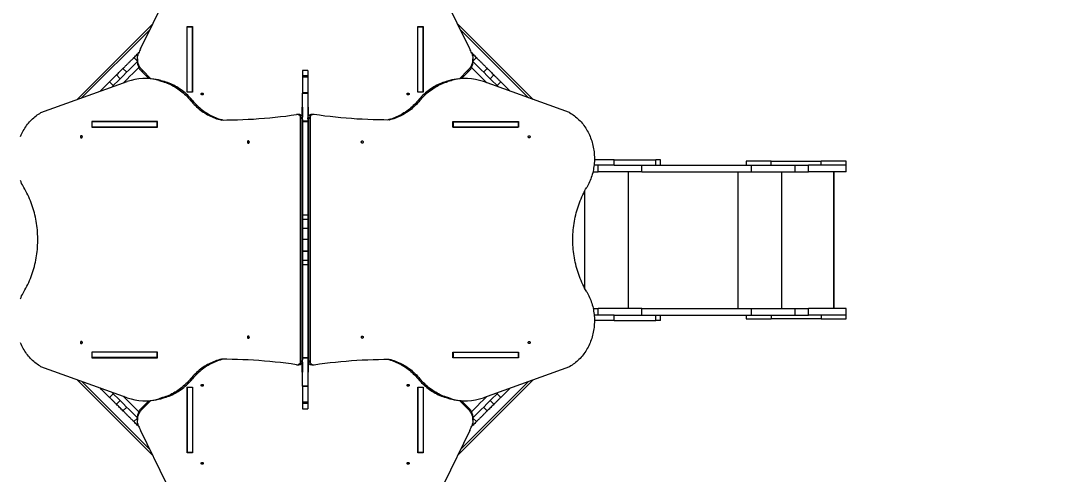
# Model space of a CAD drawing. Header units: millimetres. Extents: x -6901 to 7060, y -7557 to 6158.
# Drawn here: x 820 to 4927, y -1050 to 763 of the extents above; entities that cross this region are included whole.
import ezdxf

# ---------------------------------------------------------------- set-up
doc = ezdxf.new("R2010")
doc.units = ezdxf.units.MM
for name, color, linetype in [('DIKOM_ОБЪЕКТ', 7, 'Continuous'), ('DIKOM_РАЗМЕР_ЗОНА', 7, 'Continuous'), ('DIKOM_РАЗМЕР_ОБЪЕКТА', 7, 'Continuous')]:
    doc.layers.add(name, color=color, linetype=linetype)
doc.styles.add('style1', font='arial.ttf', dxfattribs={"width": 0.8})
doc.dimstyles.new('1-50', dxfattribs={"dimtxt": 300, "dimasz": 200, "dimexe": 100, "dimexo": 0, "dimgap": 100, "dimtad": 1, "dimtxsty": 'style1', "dimcen": 200, "dimclrd": 7, "dimclre": 7, "dimclrt": 7, "dimadec": 1, "dimazin": 2, "dimtfac": 1, "dimtmove": 0, "dimatfit": 2, "dimfxl": 0, "dimlwd": 25, "dimlwe": 18, "dimarcsym": 0})

# ---------------------------------------------------------------- blocks, each defined once
blk = doc.blocks.new('*D1')
at = {"layer": 'Defpoints', "color": 0, "transparency": 16777216}
for p in [(-4076.7, -462.3), (4983.5, -3127.6), (4983.5, -6854.1)]:
    blk.add_point(p, dxfattribs=at)
at = {"layer": 'DIKOM_РАЗМЕР_ОБЪЕКТА', "color": 7, "lineweight": 18, "transparency": 16777216}
for p, q in [((-4076.7, -462.3), (-4076.7, -6954.1)), ((4983.5, -3127.6), (4983.5, -6954.1))]:
    blk.add_line(p, q, dxfattribs=at)
at = {"layer": 'DIKOM_РАЗМЕР_ОБЪЕКТА', "color": 7, "lineweight": 25, "transparency": 16777216}
blk.add_line((-3876.7, -6854.1), (4783.5, -6854.1), dxfattribs=at)
at = {"layer": 'DIKOM_РАЗМЕР_ОБЪЕКТА', "color": 7, "transparency": 16777216}
for points in [[(-3876.7, -6820.7), (-3876.7, -6887.4), (-4076.7, -6854.1)], [(4783.5, -6820.7), (4783.5, -6887.4), (4983.5, -6854.1)]]:
    blk.add_solid(points, dxfattribs=at)
at = {"layer": 'DIKOM_РАЗМЕР_ОБЪЕКТА', "color": 7, "transparency": 16777216, "insert": (453.4, -6600.9), "char_height": 300, "attachment_point": 5, "style": 'style1'}
blk.add_mtext('9050', dxfattribs=at)
blk = doc.blocks.new('*D2')
at = {"layer": 'Defpoints', "color": 0, "transparency": 16777216}
for p in [(-1102.7, 4151.2), (-5819.2, -4492.4), (4721.2, -4492.4)]:
    blk.add_point(p, dxfattribs=at)
at = {"layer": 'DIKOM_РАЗМЕР_ОБЪЕКТА', "color": 7, "lineweight": 18, "transparency": 16777216}
for p, q in [((-1102.7, 4151.2), (-5919.2, 4151.2)), ((4721.2, -4492.4), (-5919.2, -4492.4))]:
    blk.add_line(p, q, dxfattribs=at)
at = {"layer": 'DIKOM_РАЗМЕР_ОБЪЕКТА', "color": 7, "lineweight": 25, "transparency": 16777216}
blk.add_line((-5819.2, 3951.2), (-5819.2, -4292.4), dxfattribs=at)
at = {"layer": 'DIKOM_РАЗМЕР_ОБЪЕКТА', "color": 7, "transparency": 16777216}
for points in [[(-5852.6, 3951.2), (-5785.9, 3951.2), (-5819.2, 4151.2)], [(-5852.6, -4292.4), (-5785.9, -4292.4), (-5819.2, -4492.4)]]:
    blk.add_solid(points, dxfattribs=at)
at = {"layer": 'DIKOM_РАЗМЕР_ОБЪЕКТА', "color": 7, "transparency": 16777216, "insert": (-6072.4, -170.6), "char_height": 300, "attachment_point": 5, "rotation": 90, "style": 'style1'}
blk.add_mtext('8650', dxfattribs=at)
blk = doc.blocks.new('*D3')
at = {"layer": 'Defpoints', "color": 0, "transparency": 16777216}
for p in [(-1553.3, 6158.3), (-6450.9, -6312.9), (5659.9, -6312.9)]:
    blk.add_point(p, dxfattribs=at)
at = {"layer": 'DIKOM_РАЗМЕР_ЗОНА', "color": 7, "lineweight": 18, "transparency": 16777216}
for p, q in [((-1553.3, 6158.3), (-6550.9, 6158.3)), ((5659.9, -6312.9), (-6550.9, -6312.9))]:
    blk.add_line(p, q, dxfattribs=at)
at = {"layer": 'DIKOM_РАЗМЕР_ЗОНА', "color": 7, "lineweight": 25, "transparency": 16777216}
blk.add_line((-6450.9, 5958.3), (-6450.9, -6112.9), dxfattribs=at)
at = {"layer": 'DIKOM_РАЗМЕР_ЗОНА', "color": 7, "transparency": 16777216}
for points in [[(-6484.2, 5958.3), (-6417.5, 5958.3), (-6450.9, 6158.3)], [(-6484.2, -6112.9), (-6417.5, -6112.9), (-6450.9, -6312.9)]]:
    blk.add_solid(points, dxfattribs=at)
at = {"layer": 'DIKOM_РАЗМЕР_ЗОНА', "color": 7, "transparency": 16777216, "insert": (-6704, -77.3), "char_height": 300, "attachment_point": 5, "rotation": 90, "style": 'style1'}
blk.add_mtext('12500', dxfattribs=at)

msp = doc.modelspace()

# ---------------------------------------------------------------- linework, layer by layer
at = {"layer": 'DIKOM_ОБЪЕКТ', "color": 7, "linetype": 'Continuous', "lineweight": 15}
for p, q in [((1298.584, 650.253), (1400.999, 860.549)), ((2612.78, 650.253), (2510.365, 860.549)), ((1346.477, 748.596), (1045.45, 447.569)), ((1483.982, 739.763), (1506.382, 739.763)), ((1483.982, 477.357), (1483.982, 739.763)), ((1506.382, 739.763), (1506.382, 477.357)), ((2404.982, 739.763), (2427.382, 739.763)), ((2404.982, 477.357), (2404.982, 739.763)), ((2427.382, 739.763), (2427.382, 477.357)), ((2865.352, 448.131), (2564.885, 748.598)), ((1335.737, 726.542), (1063.129, 453.934)), ((1484.682, 732.263), (1483.982, 732.263)), ((1484.682, 738.464), (1505.682, 738.464)), ((1484.682, 478.656), (1484.682, 738.464)), ((1505.682, 478.656), (1505.682, 738.464)), ((1506.382, 732.263), (1505.682, 732.263)), ((2405.682, 732.263), (2404.982, 732.263)), ((2405.682, 738.464), (2426.682, 738.464)), ((2405.682, 478.656), (2405.682, 738.464)), ((2426.682, 478.656), (2426.682, 738.464)), ((2427.382, 732.263), (2426.682, 732.263)), ((2847.673, 454.496), (2575.626, 726.544)), ((1271.631, 615.151), (1286.142, 600.64)), ((1286.12, 609.759), (1286.12, 602.259)), ((2639.733, 615.151), (2625.222, 600.639)), ((2625.243, 602.258), (2625.243, 609.758)), ((1202.373, 545.893), (1174.78, 518.299)), ((1202.373, 545.893), (1217.222, 531.044)), ((1228.441, 571.961), (1243.29, 557.111)), ((1305.646, 564.403), (1339.105, 530.944)), ((1305.646, 556.903), (1305.646, 564.403)), ((1331.039, 531.511), (1305.646, 556.903)), ((1966.682, 564.383), (1945.682, 564.383)), ((1945.682, 564.383), (1945.682, 542.152)), ((1966.682, 542.152), (1945.682, 542.152)), ((1945.682, 542.152), (1945.682, 537.493)), ((1966.682, 537.493), (1945.682, 537.493)), ((1945.682, 537.493), (1945.682, 474.332)), ((1966.682, 564.383), (1966.682, 542.152)), ((1966.682, 542.152), (1966.682, 537.493)), ((1966.682, 537.493), (1966.682, 474.332)), ((2572.136, 530.821), (2605.718, 564.403)), ((2605.718, 556.903), (2580.277, 531.462)), ((2605.718, 564.403), (2605.718, 556.903)), ((2682.923, 571.961), (2668.074, 557.111)), ((2708.991, 545.893), (2694.142, 531.044)), ((900.886, 395.52), (1245.131, 519.463)), ((1174.78, 518.299), (1189.629, 503.45)), ((1322.235, 531.702), (1314.735, 531.702)), ((1371.844, 523.525), (1386.542, 519.25)), ((1371.844, 523.525), (1379.344, 523.525)), ((1379.344, 523.525), (1394.042, 519.25)), ((1394.042, 519.25), (1386.542, 519.25)), ((2533.019, 523.525), (2518.321, 519.25)), ((2525.821, 519.25), (2518.321, 519.25)), ((2540.519, 523.525), (2525.821, 519.25)), ((2533.019, 523.525), (2540.519, 523.525)), ((2597.629, 531.702), (2590.129, 531.702)), ((3011.478, 395.52), (2667.232, 519.463)), ((2736.585, 518.299), (2721.736, 503.45)), ((1506.382, 477.357), (1483.982, 477.357)), ((1484.682, 478.656), (1505.682, 478.656)), ((1484.682, 477.357), (1484.682, 478.656)), ((1505.682, 477.357), (1505.682, 478.656)), ((1966.682, 474.332), (1945.682, 474.332)), ((1945.682, 474.332), (1945.682, 472.862)), ((1945.682, 472.862), (1966.682, 472.862)), ((1945.682, 360.754), (1945.682, 472.862)), ((1966.682, 474.332), (1966.682, 472.862)), ((1966.682, 472.862), (1966.682, 360.754)), ((2427.382, 477.357), (2404.982, 477.357)), ((2405.682, 478.656), (2426.682, 478.656)), ((2405.682, 477.357), (2405.682, 478.656)), ((2426.682, 477.357), (2426.682, 478.656)), ((1498.533, 443.904), (1506.033, 443.904)), ((1945.182, 416.911), (1942.182, 416.911)), ((1942.182, 416.911), (1942.182, 398.911)), ((1945.182, 416.911), (1945.182, 398.911)), ((1969.182, 416.911), (1966.682, 416.911)), ((1969.182, 398.911), (1969.182, 416.911)), ((2406.33, 443.904), (2413.83, 443.904)), ((1930.557, 387.746), (1923.057, 387.746)), ((1935.182, 382.028), (1935.182, -606.207)), ((1945.182, 398.911), (1942.182, 398.911)), ((1942.182, 398.911), (1942.182, 382.572)), ((1945.182, 398.911), (1945.182, 377.306)), ((1969.182, 398.911), (1966.682, 398.911)), ((1969.182, 381.268), (1969.182, 398.911)), ((1977.182, -606.207), (1977.182, 382.028)), ((1989.306, 387.746), (1981.806, 387.746)), ((1366.734, 359.611), (1104.329, 359.611)), ((1104.329, 359.611), (1104.329, 337.211)), ((1104.329, 337.211), (1366.734, 337.211)), ((1105.128, 337.911), (1105.128, 358.911)), ((1364.935, 358.911), (1105.128, 358.911)), ((1364.935, 337.911), (1105.128, 337.911)), ((1111.829, 359.611), (1111.829, 358.911)), ((1111.829, 337.911), (1111.829, 337.211)), ((1364.935, 337.911), (1364.935, 358.911)), ((1366.734, 358.911), (1364.935, 358.911)), ((1366.734, 337.911), (1364.935, 337.911)), ((1366.734, 337.211), (1366.734, 359.611)), ((1943.378, -591.924), (1943.378, 367.746)), ((1943.378, 367.746), (1944.878, 367.746)), ((1944.878, 367.746), (1944.878, -591.924)), ((1966.682, 360.754), (1945.682, 360.754)), ((1945.682, 360.754), (1945.682, 360.31)), ((1945.682, 360.31), (1966.682, 360.31)), ((1945.682, -12.559), (1945.682, 360.31)), ((1966.682, 360.31), (1966.682, 360.754)), ((1966.682, 360.31), (1966.682, -12.559)), ((1967.486, 367.746), (1968.986, 367.746)), ((1967.486, -591.924), (1967.486, 367.746)), ((1968.986, 367.746), (1968.986, -591.924)), ((2545.629, 337.211), (2545.629, 359.611)), ((2545.629, 359.611), (2808.035, 359.611)), ((2545.629, 358.911), (2546.428, 358.911)), ((2545.629, 337.911), (2546.428, 337.911)), ((2808.035, 337.211), (2545.629, 337.211)), ((2546.428, 358.911), (2546.428, 337.911)), ((2546.428, 358.911), (2806.236, 358.911)), ((2546.428, 337.911), (2806.236, 337.911)), ((2800.535, 359.611), (2800.535, 358.911)), ((2800.535, 337.911), (2800.535, 337.211)), ((2806.236, 358.911), (2806.236, 337.911)), ((2808.035, 359.611), (2808.035, 337.211)), ((3189.594, 206.91), (3110.435, 206.91)), ((3189.594, 185.91), (3189.594, 206.91)), ((3189.594, 206.91), (3355.728, 206.91)), ((3355.728, 185.91), (3355.728, 206.91)), ((3374.589, 206.91), (3355.728, 206.91)), ((3374.589, 185.91), (3374.589, 206.91)), ((3189.594, 185.91), (3109.076, 185.91)), ((3125.632, 158.91), (3125.632, 185.91)), ((3189.594, 185.91), (3348.934, 185.91)), ((3300.097, 158.91), (3300.097, 185.91)), ((3348.934, 185.91), (3738.069, 185.91)), ((3715.682, 200.91), (3715.682, 185.91)), ((3815.682, 200.91), (3715.682, 200.91)), ((3738.069, 158.91), (3738.069, 185.91)), ((3738.069, 185.91), (3912.534, 185.91)), ((3815.682, 185.91), (3815.682, 200.91)), ((3815.682, 200.91), (4015.682, 200.91)), ((3912.534, 158.91), (3912.534, 185.91)), ((3912.534, 185.91), (3965.682, 185.91)), ((3965.682, 158.91), (3965.682, 185.91)), ((4115.682, 185.91), (3965.682, 185.91)), ((4015.682, 185.91), (4015.682, 200.91)), ((4115.682, 200.91), (4015.682, 200.91)), ((4115.682, 185.91), (4115.682, 200.91)), ((4115.682, 158.91), (4115.682, 185.91)), ((3104.503, 158.91), (3125.632, 158.91)), ((3300.097, 158.91), (3125.632, 158.91)), ((3246.696, -387.09), (3246.696, 158.91)), ((3300.097, 158.91), (3738.069, 158.91)), ((3684.669, -387.09), (3684.669, 158.91)), ((3738.069, 158.91), (3912.534, 158.91)), ((3859.134, -387.09), (3859.134, 158.91)), ((3912.534, 158.91), (3965.682, 158.91)), ((4115.682, 158.91), (3965.682, 158.91)), ((4065.682, -387.09), (4065.682, 158.91)), ((4067.682, -387.09), (4067.682, 158.91)), ((3072.231, -307.222), (3072.231, 83.043)), ((1945.682, -12.559), (1966.682, -12.559)), ((1945.682, -29.649), (1945.682, -12.559)), ((1945.682, -29.649), (1966.682, -29.649)), ((1945.682, -66.133), (1945.682, -29.649)), ((1966.682, -12.559), (1966.682, -29.649)), ((1966.682, -29.649), (1966.682, -66.133)), ((1945.682, -66.133), (1966.682, -66.133)), ((1945.682, -67.294), (1945.682, -66.133)), ((1966.682, -67.294), (1945.682, -67.294)), ((1945.682, -67.294), (1945.682, -112.089)), ((1966.682, -66.133), (1966.682, -67.294)), ((1966.682, -67.294), (1966.682, -112.089)), ((1966.682, -112.089), (1945.682, -112.089)), ((1945.682, -112.089), (1945.682, -156.884)), ((1966.682, -112.089), (1966.682, -156.884)), ((1945.682, -156.884), (1966.682, -156.884)), ((1945.682, -158.045), (1945.682, -156.884)), ((1945.682, -158.045), (1966.682, -158.045)), ((1945.682, -194.53), (1945.682, -158.045)), ((1966.682, -156.884), (1966.682, -158.045)), ((1966.682, -158.045), (1966.682, -194.53)), ((1945.682, -194.53), (1966.682, -194.53)), ((1945.682, -211.619), (1945.682, -194.53)), ((1966.682, -194.53), (1966.682, -211.619)), ((1945.682, -211.619), (1966.682, -211.619)), ((1945.682, -584.489), (1945.682, -211.619)), ((1966.682, -211.619), (1966.682, -584.489)), ((3105.389, -387.09), (3125.632, -387.09)), ((3125.632, -414.09), (3125.632, -387.09)), ((3300.097, -387.09), (3125.632, -387.09)), ((3300.097, -414.09), (3300.097, -387.09)), ((3300.097, -387.09), (3738.069, -387.09)), ((3738.069, -414.09), (3738.069, -387.09)), ((3738.069, -387.09), (3912.534, -387.09)), ((3912.534, -414.09), (3912.534, -387.09)), ((3912.534, -387.09), (3965.682, -387.09)), ((3965.682, -414.09), (3965.682, -387.09)), ((4115.682, -387.09), (3965.682, -387.09)), ((4115.682, -414.09), (4115.682, -387.09)), ((3189.594, -414.09), (3109.48, -414.09)), ((3189.594, -435.09), (3110.482, -435.09)), ((3189.594, -435.09), (3189.594, -414.09)), ((3189.594, -414.09), (3348.934, -414.09)), ((3189.594, -435.09), (3355.728, -435.09)), ((3348.934, -414.09), (3738.069, -414.09)), ((3355.728, -435.09), (3355.728, -414.09)), ((3374.589, -435.09), (3355.728, -435.09)), ((3374.589, -435.09), (3374.589, -414.09)), ((3715.682, -414.09), (3715.682, -429.09)), ((3715.682, -429.09), (3815.682, -429.09)), ((3738.069, -414.09), (3912.534, -414.09)), ((3815.682, -414.09), (3815.682, -429.09)), ((4015.682, -429.09), (3815.682, -429.09)), ((3912.534, -414.09), (3965.682, -414.09)), ((4115.682, -414.09), (3965.682, -414.09)), ((4015.682, -414.09), (4015.682, -429.09)), ((4015.682, -429.09), (4115.682, -429.09)), ((4115.682, -429.09), (4115.682, -414.09)), ((1366.734, -561.389), (1104.329, -561.389)), ((1104.329, -561.389), (1104.329, -583.789)), ((1105.128, -583.089), (1105.128, -562.089)), ((1364.935, -562.089), (1105.128, -562.089)), ((1111.829, -561.389), (1111.829, -562.089)), ((1364.935, -583.089), (1364.935, -562.089)), ((1366.734, -562.089), (1364.935, -562.089)), ((1366.734, -583.789), (1366.734, -561.389)), ((2545.629, -583.789), (2545.629, -561.389)), ((2545.629, -561.389), (2808.035, -561.389)), ((2545.629, -562.089), (2546.428, -562.089)), ((2546.428, -562.089), (2546.428, -583.089)), ((2546.428, -562.089), (2806.236, -562.089)), ((2800.535, -561.389), (2800.535, -562.089)), ((2806.236, -562.089), (2806.236, -583.089)), ((2808.035, -561.389), (2808.035, -583.789)), ((1104.329, -583.789), (1366.734, -583.789)), ((1364.935, -583.089), (1105.128, -583.089)), ((1111.829, -583.089), (1111.829, -583.789)), ((1366.734, -583.089), (1364.935, -583.089)), ((1923.057, -611.924), (1930.557, -611.924)), ((1942.182, -606.751), (1942.182, -623.089)), ((1944.878, -591.924), (1943.378, -591.924)), ((1945.182, -601.313), (1945.182, -623.089)), ((1966.682, -584.489), (1945.682, -584.489)), ((1945.682, -584.489), (1945.682, -584.933)), ((1945.682, -584.933), (1966.682, -584.933)), ((1945.682, -697.041), (1945.682, -584.933)), ((1966.682, -584.933), (1966.682, -584.489)), ((1966.682, -584.933), (1966.682, -697.041)), ((1968.986, -591.924), (1967.486, -591.924)), ((1969.182, -623.089), (1969.182, -605.446)), ((1981.806, -611.924), (1989.306, -611.924)), ((2545.629, -583.089), (2546.428, -583.089)), ((2808.035, -583.789), (2545.629, -583.789)), ((2546.428, -583.089), (2806.236, -583.089)), ((2800.535, -583.089), (2800.535, -583.789)), ((1245.131, -743.641), (900.886, -619.698)), ((1942.182, -623.089), (1945.182, -623.089)), ((1942.182, -623.089), (1942.182, -641.089)), ((1942.182, -641.089), (1945.182, -641.089)), ((1945.182, -623.089), (1945.182, -641.089)), ((1966.682, -623.089), (1969.182, -623.089)), ((1966.682, -641.089), (1969.182, -641.089)), ((1969.182, -641.089), (1969.182, -623.089)), ((3011.478, -619.698), (2667.232, -743.641)), ((1045.447, -671.747), (1346.48, -972.78)), ((1063.126, -678.112), (1335.74, -950.725)), ((1506.033, -668.082), (1498.533, -668.082)), ((1966.682, -697.041), (1945.682, -697.041)), ((1945.682, -697.041), (1945.682, -698.511)), ((1966.682, -697.041), (1966.682, -698.511)), ((2413.83, -668.082), (2406.33, -668.082)), ((2564.884, -972.78), (2865.355, -672.309)), ((2575.625, -950.725), (2847.677, -678.674)), ((1174.78, -742.48), (1189.629, -727.631)), ((1483.982, -701.536), (1506.382, -701.536)), ((1483.982, -963.941), (1483.982, -701.536)), ((1484.682, -701.536), (1484.682, -702.835)), ((1505.682, -702.835), (1484.682, -702.835)), ((1484.682, -702.835), (1484.682, -962.642)), ((1505.682, -701.536), (1505.682, -702.835)), ((1505.682, -702.835), (1505.682, -962.642)), ((1506.382, -701.536), (1506.382, -963.941)), ((1966.682, -698.511), (1945.682, -698.511)), ((1945.682, -698.511), (1945.682, -761.672)), ((1966.682, -698.511), (1966.682, -761.672)), ((2404.982, -701.536), (2427.382, -701.536)), ((2404.982, -963.941), (2404.982, -701.536)), ((2405.682, -701.536), (2405.682, -702.835)), ((2426.682, -702.835), (2405.682, -702.835)), ((2405.682, -702.835), (2405.682, -962.642)), ((2426.682, -701.536), (2426.682, -702.835)), ((2426.682, -702.835), (2426.682, -962.642)), ((2427.382, -701.536), (2427.382, -963.941)), ((2736.585, -742.48), (2721.736, -727.631)), ((1202.373, -770.074), (1217.222, -755.224)), ((1339.105, -755.123), (1305.646, -788.581)), ((1305.646, -781.082), (1331.038, -755.689)), ((1314.735, -755.881), (1322.235, -755.881)), ((1386.542, -743.429), (1371.844, -747.704)), ((1379.344, -747.704), (1371.844, -747.704)), ((1379.344, -747.704), (1394.042, -743.429)), ((1394.042, -743.429), (1386.542, -743.429)), ((1966.682, -761.672), (1945.682, -761.672)), ((1945.682, -761.672), (1945.682, -766.33)), ((1966.682, -766.33), (1945.682, -766.33)), ((1945.682, -766.33), (1945.682, -788.562)), ((1966.682, -761.672), (1966.682, -766.33)), ((1966.682, -766.33), (1966.682, -788.562)), ((2525.821, -743.429), (2518.321, -743.429)), ((2518.321, -743.429), (2533.019, -747.704)), ((2540.519, -747.704), (2525.821, -743.429)), ((2540.519, -747.704), (2533.019, -747.704)), ((2605.718, -788.582), (2572.135, -754.999)), ((2580.277, -755.641), (2605.718, -781.082)), ((2590.129, -755.881), (2597.629, -755.881)), ((2708.991, -770.074), (2694.142, -755.224)), ((1228.441, -796.141), (1243.29, -781.292)), ((1305.646, -788.581), (1305.646, -781.082)), ((1945.682, -788.562), (1966.682, -788.562)), ((2605.718, -781.082), (2605.718, -788.582)), ((2682.923, -796.141), (2668.074, -781.292)), ((1271.631, -839.332), (1286.142, -824.821)), ((1286.12, -826.437), (1286.12, -833.937)), ((2639.733, -839.332), (2625.222, -824.82)), ((2625.244, -833.938), (2625.244, -826.438)), ((1298.584, -874.432), (1400.999, -1084.728)), ((2612.78, -874.432), (2510.365, -1084.728)), ((1483.982, -956.441), (1484.682, -956.441)), ((1506.382, -963.941), (1483.982, -963.941)), ((1505.682, -962.642), (1484.682, -962.642)), ((1505.682, -956.441), (1506.382, -956.441)), ((2404.982, -956.441), (2405.682, -956.441)), ((2427.382, -963.941), (2404.982, -963.941)), ((2426.682, -962.642), (2405.682, -962.642)), ((2426.682, -956.441), (2427.382, -956.441))]:
    msp.add_line(p, q, dxfattribs=at)
at = {"layer": 'DIKOM_ОБЪЕКТ', "color": 7, "linetype": 'Continuous', "lineweight": 15, "flags": 128}
for points in [[(1271.631, 615.151), (1275.093, 618.613), (1278.497, 622.017), (1281.844, 625.364), (1285.132, 628.652), (1288.362, 631.882), (1291.533, 635.053), (1291.666, 635.186)], [(1305.646, 564.403), (1303.09, 567.093), (1300.694, 569.891), (1298.462, 572.789), (1296.402, 575.781), (1294.518, 578.858), (1292.815, 582.014), (1291.298, 585.24), (1289.969, 588.527), (1288.833, 591.869), (1287.893, 595.256), (1287.15, 598.679), (1286.607, 602.13), (1286.264, 605.601), (1286.124, 609.082), (1286.186, 612.565), (1286.45, 616.041), (1286.915, 619.501), (1287.58, 622.936), (1288.445, 626.338), (1289.505, 629.698), (1290.759, 633.008)], [(2620.605, 633.007), (2621.859, 629.697), (2622.919, 626.337), (2623.783, 622.935), (2624.449, 619.5), (2624.914, 616.04), (2625.178, 612.564), (2625.24, 609.081), (2625.099, 605.6), (2624.757, 602.13), (2624.214, 598.678), (2623.471, 595.255), (2622.53, 591.868), (2621.394, 588.527), (2620.066, 585.239), (2618.548, 582.013), (2616.845, 578.857), (2614.961, 575.78), (2612.901, 572.788), (2610.67, 569.89), (2608.274, 567.092), (2605.718, 564.403)], [(2619.697, 635.188), (2619.831, 635.053), (2623.003, 631.882), (2626.232, 628.652), (2629.521, 625.364), (2632.867, 622.017), (2636.271, 618.613), (2639.733, 615.151)], [(1286.163, 599.985), (1276.563, 590.384), (1264.885, 578.707), (1253.208, 567.029), (1241.533, 555.354), (1229.861, 543.682), (1218.195, 532.016), (1206.537, 520.358), (1194.887, 508.708), (1183.424, 497.245)], [(1228.441, 571.961), (1229.317, 572.837), (1230.316, 573.836), (1231.431, 574.951), (1232.657, 576.177), (1233.985, 577.505), (1235.409, 578.929), (1236.919, 580.439), (1238.506, 582.026), (1240.162, 583.682), (1241.877, 585.396), (1243.639, 587.159), (1245.44, 588.959), (1247.267, 590.787), (1249.111, 592.631), (1250.961, 594.481), (1252.805, 596.325), (1254.632, 598.152), (1256.433, 599.953), (1258.196, 601.715), (1259.91, 603.43), (1261.566, 605.085), (1263.153, 606.673), (1264.663, 608.183), (1266.087, 609.606), (1267.415, 610.935), (1268.641, 612.16), (1269.756, 613.276), (1270.755, 614.275), (1271.631, 615.151)], [(1292.021, 576.144), (1291.412, 575.535), (1279.735, 563.857), (1268.057, 552.18), (1256.382, 540.505), (1244.71, 528.833), (1233.044, 517.167), (1229.831, 513.954)], [(1305.646, 556.903), (1303.09, 559.593), (1300.694, 562.391), (1298.462, 565.289), (1296.402, 568.281), (1294.518, 571.358), (1292.815, 574.514), (1291.298, 577.74), (1289.969, 581.027), (1288.833, 584.369), (1287.893, 587.756), (1287.15, 591.179), (1286.607, 594.63), (1286.264, 598.101), (1286.124, 601.582), (1286.12, 602.259)], [(2625.243, 602.258), (2625.24, 601.581), (2625.099, 598.1), (2624.757, 594.63), (2624.214, 591.178), (2623.471, 587.755), (2622.53, 584.368), (2621.394, 581.027), (2620.066, 577.739), (2618.548, 574.513), (2616.845, 571.357), (2614.961, 568.28), (2612.901, 565.288), (2610.67, 562.39), (2608.274, 559.592), (2605.718, 556.903)], [(2680.971, 514.516), (2678.32, 517.167), (2666.654, 528.833), (2654.982, 540.505), (2643.307, 552.18), (2631.63, 563.857), (2619.953, 575.535), (2619.343, 576.144)], [(2727.378, 497.808), (2716.477, 508.708), (2704.828, 520.358), (2693.169, 532.016), (2681.503, 543.682), (2669.832, 555.354), (2658.156, 567.029), (2646.479, 578.707), (2634.802, 590.384), (2625.2, 599.985)], [(2639.733, 615.151), (2640.609, 614.275), (2641.608, 613.276), (2642.724, 612.16), (2643.949, 610.935), (2645.278, 609.606), (2646.701, 608.183), (2648.211, 606.673), (2649.799, 605.085), (2651.455, 603.43), (2653.169, 601.715), (2654.931, 599.953), (2656.732, 598.152), (2658.56, 596.325), (2660.404, 594.481), (2662.253, 592.631), (2664.097, 590.787), (2665.925, 588.959), (2667.725, 587.159), (2669.488, 585.396), (2671.202, 583.682), (2672.858, 582.026), (2674.446, 580.439), (2675.956, 578.929), (2677.379, 577.505), (2678.707, 576.177), (2679.933, 574.951), (2681.048, 573.836), (2682.047, 572.837), (2682.923, 571.961)], [(1202.373, 545.893), (1205.427, 548.946), (1208.539, 552.059), (1211.71, 555.23), (1214.94, 558.46), (1218.228, 561.748), (1221.575, 565.094), (1224.979, 568.499), (1228.441, 571.961)], [(2682.923, 571.961), (2686.385, 568.499), (2689.79, 565.094), (2693.136, 561.748), (2696.424, 558.46), (2699.654, 555.23), (2702.825, 552.059), (2705.938, 548.946), (2708.991, 545.893)], [(2736.585, 518.299), (2734.355, 520.529), (2732.148, 522.736), (2729.974, 524.911), (2727.843, 527.042), (2725.765, 529.119), (2723.75, 531.134), (2721.809, 533.075), (2719.95, 534.935), (2718.181, 536.703), (2716.512, 538.372), (2714.95, 539.934), (2713.503, 541.381), (2712.178, 542.706), (2710.98, 543.904), (2709.916, 544.968), (2708.991, 545.893)], [(1137.017, 480.537), (1143.147, 486.667), (1151.046, 494.566), (1158.952, 502.471), (1166.863, 510.383), (1174.78, 518.299)], [(1386.542, 519.25), (1392.887, 517.295), (1399.181, 515.136), (1405.421, 512.772), (1411.6, 510.208), (1417.715, 507.444), (1423.76, 504.483), (1429.731, 501.327), (1435.622, 497.979), (1441.43, 494.441), (1447.149, 490.716), (1452.776, 486.808), (1458.305, 482.718), (1463.733, 478.45), (1469.055, 474.009), (1474.267, 469.396), (1479.364, 464.617), (1484.344, 459.674), (1489.201, 454.571), (1493.932, 449.313), (1498.533, 443.904)], [(1506.033, 443.904), (1501.432, 449.313), (1496.701, 454.571), (1491.844, 459.674), (1486.864, 464.617), (1481.767, 469.396), (1476.555, 474.009), (1471.233, 478.45), (1465.805, 482.718), (1460.276, 486.808), (1454.649, 490.716), (1448.93, 494.441), (1443.122, 497.979), (1437.231, 501.327), (1431.26, 504.483), (1425.215, 507.444), (1419.1, 510.208), (1412.921, 512.772), (1406.681, 515.136), (1400.387, 517.295), (1394.042, 519.25)], [(2518.321, 519.25), (2511.977, 517.295), (2505.682, 515.136), (2499.443, 512.772), (2493.263, 510.208), (2487.149, 507.444), (2481.104, 504.483), (2475.133, 501.327), (2469.241, 497.979), (2463.434, 494.441), (2457.714, 490.716), (2452.087, 486.808), (2446.558, 482.718), (2441.13, 478.45), (2435.808, 474.009), (2430.597, 469.396), (2425.499, 464.617), (2420.52, 459.674), (2415.663, 454.571), (2410.932, 449.313), (2406.33, 443.904)], [(2413.83, 443.904), (2418.432, 449.313), (2423.163, 454.571), (2428.02, 459.674), (2432.999, 464.617), (2438.097, 469.396), (2443.308, 474.009), (2448.63, 478.45), (2454.058, 482.718), (2459.587, 486.808), (2465.214, 490.716), (2470.933, 494.441), (2476.741, 497.979), (2482.633, 501.327), (2488.604, 504.483), (2494.649, 507.444), (2500.763, 510.208), (2506.943, 512.772), (2513.182, 515.136), (2519.477, 517.295), (2525.821, 519.25)], [(2736.585, 518.299), (2744.502, 510.383), (2752.413, 502.471), (2760.318, 494.566), (2768.217, 486.667), (2773.785, 481.099)], [(1549.082, 469.996), (1548.979, 469.177), (1548.675, 468.396), (1548.185, 467.69), (1547.53, 467.092), (1546.743, 466.629), (1545.859, 466.324), (1544.92, 466.191), (1543.97, 466.236), (1543.053, 466.456), (1542.212, 466.842), (1541.487, 467.375), (1540.912, 468.031), (1540.512, 468.779), (1540.308, 469.584), (1540.308, 470.408), (1540.512, 471.213), (1540.912, 471.96), (1541.487, 472.616), (1542.212, 473.15), (1543.053, 473.536), (1543.97, 473.756), (1544.92, 473.801), (1545.859, 473.667), (1546.743, 473.362), (1547.53, 472.9), (1548.185, 472.302), (1548.675, 471.596), (1548.979, 470.815), (1549.082, 469.996)], [(2371.082, 469.996), (2370.979, 469.177), (2370.675, 468.396), (2370.185, 467.69), (2369.53, 467.092), (2368.743, 466.629), (2367.859, 466.324), (2366.92, 466.191), (2365.97, 466.236), (2365.053, 466.456), (2364.213, 466.842), (2363.487, 467.375), (2362.912, 468.031), (2362.512, 468.779), (2362.307, 469.584), (2362.307, 470.408), (2362.512, 471.213), (2362.912, 471.96), (2363.487, 472.616), (2364.213, 473.15), (2365.053, 473.536), (2365.97, 473.756), (2366.92, 473.801), (2367.859, 473.667), (2368.743, 473.362), (2369.53, 472.9), (2370.185, 472.302), (2370.675, 471.596), (2370.979, 470.815), (2371.082, 469.996)], [(1498.533, 443.904), (1503.064, 438.576), (1507.72, 433.395), (1512.5, 428.365), (1517.398, 423.49), (1522.411, 418.773), (1527.536, 414.219), (1532.768, 409.831), (1538.103, 405.611), (1543.537, 401.564), (1549.067, 397.693), (1554.687, 394), (1560.394, 390.488), (1566.183, 387.16), (1572.05, 384.019), (1577.989, 381.067), (1583.998, 378.306), (1590.07, 375.738), (1596.201, 373.366), (1602.387, 371.191), (1608.623, 369.214), (1614.904, 367.438), (1621.226, 365.864)], [(1506.033, 443.904), (1510.564, 438.576), (1515.22, 433.395), (1520, 428.365), (1524.898, 423.49), (1529.911, 418.773), (1535.036, 414.219), (1540.268, 409.831), (1545.603, 405.611), (1551.037, 401.564), (1556.567, 397.693), (1562.187, 394), (1567.894, 390.488), (1573.683, 387.16), (1579.55, 384.019), (1585.489, 381.067), (1591.498, 378.306), (1597.57, 375.738), (1603.701, 373.366), (1609.887, 371.191), (1616.123, 369.214), (1622.404, 367.438), (1628.726, 365.864)], [(2406.33, 443.904), (2401.8, 438.576), (2397.143, 433.395), (2392.364, 428.365), (2387.466, 423.49), (2382.452, 418.773), (2377.328, 414.219), (2372.096, 409.831), (2366.761, 405.611), (2361.326, 401.564), (2355.797, 397.693), (2350.176, 394), (2344.469, 390.488), (2338.68, 387.16), (2332.814, 384.019), (2326.874, 381.067), (2320.866, 378.306), (2314.794, 375.738), (2308.662, 373.366), (2302.476, 371.191), (2296.24, 369.214), (2289.959, 367.438), (2283.638, 365.864)], [(2413.83, 443.904), (2409.3, 438.576), (2404.643, 433.395), (2399.864, 428.365), (2394.966, 423.49), (2389.952, 418.773), (2384.828, 414.219), (2379.596, 409.831), (2374.26, 405.611), (2368.826, 401.564), (2363.297, 397.693), (2357.676, 394), (2351.969, 390.488), (2346.18, 387.16), (2340.314, 384.019), (2334.374, 381.067), (2328.366, 378.306), (2322.294, 375.738), (2316.162, 373.366), (2309.976, 371.191), (2303.74, 369.214), (2297.459, 367.438), (2291.138, 365.864)], [(819.35, 300.341), (821.862, 306.151), (824.533, 311.866), (827.359, 317.48), (830.338, 322.988), (833.467, 328.385), (836.742, 333.664), (840.16, 338.821), (843.717, 343.85), (847.411, 348.747), (851.238, 353.506), (855.193, 358.123), (859.272, 362.593), (863.473, 366.911), (867.789, 371.074), (872.218, 375.076), (876.754, 378.915), (881.393, 382.586), (886.131, 386.085), (890.962, 389.409), (895.882, 392.555), (900.886, 395.52)], [(1621.226, 365.864), (1642.686, 365.975), (1664.145, 366.308), (1685.601, 366.863), (1707.051, 367.639), (1728.494, 368.638), (1749.929, 369.858), (1771.353, 371.3), (1792.766, 372.964), (1814.164, 374.849), (1835.548, 376.955), (1856.914, 379.282), (1878.261, 381.83), (1899.587, 384.599), (1920.891, 387.589)], [(1944.878, 367.746), (1944.885, 367.77), (1945.586, 371.478), (1945.588, 375.131), (1945.187, 377.291), (1944.426, 379.375), (1942.682, 382.028)], [(1967.486, 367.746), (1967.479, 367.77), (1966.778, 371.478), (1966.776, 375.131), (1967.176, 377.291), (1967.938, 379.375), (1969.682, 382.028)], [(2291.138, 365.864), (2269.677, 365.975), (2248.218, 366.308), (2226.763, 366.863), (2205.313, 367.639), (2183.869, 368.638), (2162.435, 369.858), (2141.01, 371.3), (2119.598, 372.964), (2098.199, 374.849), (2076.816, 376.955), (2055.45, 379.282), (2034.103, 381.83), (2012.777, 384.599), (1991.472, 387.589)], [(3011.478, 395.52), (3016.481, 392.555), (3021.401, 389.409), (3026.233, 386.085), (3030.97, 382.586), (3035.609, 378.915), (3040.145, 375.076), (3044.574, 371.074), (3048.891, 366.911), (3053.091, 362.593), (3057.171, 358.123), (3061.126, 353.506), (3064.952, 348.747), (3068.646, 343.85), (3072.204, 338.821), (3075.622, 333.664), (3078.897, 328.385), (3082.025, 322.988), (3085.004, 317.48), (3087.83, 311.866), (3090.501, 306.151), (3093.014, 300.341), (3095.366, 294.442), (3097.555, 288.461), (3099.579, 282.402), (3101.436, 276.272), (3103.123, 270.077), (3104.64, 263.824), (3105.985, 257.518), (3107.156, 251.167), (3108.152, 244.776), (3108.972, 238.351), (3109.616, 231.9), (3110.082, 225.428), (3110.371, 218.943), (3110.481, 212.45), (3110.414, 205.957), (3110.168, 199.469), (3109.745, 192.994), (3109.144, 186.537), (3108.366, 180.105), (3107.412, 173.705), (3106.284, 167.344), (3104.981, 161.026), (3103.505, 154.76), (3101.859, 148.55), (3100.043, 142.404), (3098.059, 136.328), (3095.91, 130.327), (3093.597, 124.407), (3091.123, 118.576), (3088.49, 112.837), (3085.701, 107.198), (3082.759, 101.664), (3079.666, 96.24)], [(1062.326, 294.511), (1063.146, 294.614), (1063.926, 294.917), (1064.632, 295.408), (1065.231, 296.062), (1065.693, 296.85), (1065.998, 297.734), (1066.131, 298.672), (1066.087, 299.622), (1065.866, 300.539), (1065.48, 301.38), (1064.947, 302.105), (1064.291, 302.681), (1063.543, 303.08), (1062.738, 303.285), (1061.914, 303.285), (1061.11, 303.08), (1060.362, 302.681), (1059.706, 302.105), (1059.172, 301.38), (1058.787, 300.539), (1058.566, 299.622), (1058.521, 298.672), (1058.655, 297.734), (1058.96, 296.85), (1059.422, 296.062), (1060.02, 295.408), (1060.726, 294.917), (1061.507, 294.614), (1062.326, 294.511)], [(2850.037, 294.511), (2849.218, 294.614), (2848.437, 294.917), (2847.731, 295.408), (2847.133, 296.062), (2846.67, 296.85), (2846.366, 297.734), (2846.232, 298.672), (2846.277, 299.622), (2846.497, 300.539), (2846.883, 301.38), (2847.417, 302.105), (2848.073, 302.681), (2848.82, 303.08), (2849.625, 303.285), (2850.449, 303.285), (2851.254, 303.08), (2852.001, 302.681), (2852.658, 302.105), (2853.191, 301.38), (2853.577, 300.539), (2853.797, 299.622), (2853.842, 298.672), (2853.709, 297.734), (2853.404, 296.85), (2852.941, 296.062), (2852.343, 295.408), (2851.637, 294.917), (2850.856, 294.614), (2850.037, 294.511)], [(1728.685, 273.511), (1729.505, 273.614), (1730.285, 273.917), (1730.991, 274.408), (1731.59, 275.062), (1732.052, 275.85), (1732.357, 276.734), (1732.49, 277.672), (1732.446, 278.622), (1732.225, 279.539), (1731.839, 280.38), (1731.306, 281.105), (1730.65, 281.681), (1729.902, 282.08), (1729.097, 282.285), (1728.273, 282.285), (1727.469, 282.08), (1726.721, 281.681), (1726.065, 281.105), (1725.532, 280.38), (1725.146, 279.539), (1724.925, 278.622), (1724.881, 277.672), (1725.014, 276.734), (1725.319, 275.85), (1725.781, 275.062), (1726.379, 274.408), (1727.085, 273.917), (1727.866, 273.614), (1728.685, 273.511)], [(2183.678, 273.511), (2182.859, 273.614), (2182.078, 273.917), (2181.372, 274.408), (2180.774, 275.062), (2180.311, 275.85), (2180.006, 276.734), (2179.873, 277.672), (2179.918, 278.622), (2180.138, 279.539), (2180.524, 280.38), (2181.058, 281.105), (2181.714, 281.681), (2182.461, 282.08), (2183.266, 282.285), (2184.09, 282.285), (2184.895, 282.08), (2185.643, 281.681), (2186.299, 281.105), (2186.832, 280.38), (2187.218, 279.539), (2187.438, 278.622), (2187.483, 277.672), (2187.35, 276.734), (2187.045, 275.85), (2186.582, 275.062), (2185.984, 274.408), (2185.278, 273.917), (2184.497, 273.614), (2183.678, 273.511)], [(832.697, 96.24), (829.605, 101.664), (826.662, 107.198), (823.873, 112.837), (821.241, 118.576), (818.766, 124.407)], [(832.697, -320.419), (836.855, -313.19), (840.866, -305.851), (844.726, -298.406), (848.434, -290.858), (851.987, -283.212), (855.385, -275.471), (858.624, -267.641), (861.703, -259.725), (864.621, -251.728), (867.375, -243.654), (869.965, -235.508), (872.388, -227.294), (874.645, -219.016), (876.732, -210.68), (878.649, -202.29), (880.396, -193.849), (881.97, -185.364), (883.372, -176.839), (884.6, -168.278), (885.654, -159.686), (886.534, -151.068), (887.238, -142.428), (887.766, -133.772), (888.118, -125.104), (888.295, -116.428), (888.295, -107.75), (888.118, -99.075), (887.766, -90.407), (887.238, -81.751), (886.534, -73.111), (885.654, -64.493), (884.6, -55.901), (883.372, -47.34), (881.97, -38.815), (880.396, -30.329), (878.649, -21.889), (876.732, -13.499), (874.645, -5.162), (872.388, 3.115), (869.965, 11.329), (867.375, 19.475), (864.621, 27.549), (861.703, 35.546), (858.624, 43.462), (855.385, 51.293), (851.987, 59.033), (848.434, 66.679), (844.726, 74.227), (840.866, 81.673), (836.855, 89.012), (832.697, 96.24)], [(3079.666, -320.419), (3075.508, -313.19), (3071.498, -305.851), (3067.638, -298.406), (3063.93, -290.858), (3060.376, -283.212), (3056.979, -275.471), (3053.74, -267.641), (3050.66, -259.725), (3047.743, -251.728), (3044.988, -243.654), (3042.399, -235.508), (3039.975, -227.294), (3037.719, -219.016), (3035.632, -210.68), (3033.714, -202.29), (3031.968, -193.849), (3030.393, -185.364), (3028.991, -176.839), (3027.763, -168.278), (3026.709, -159.686), (3025.83, -151.068), (3025.126, -142.428), (3024.597, -133.772), (3024.245, -125.104), (3024.069, -116.428), (3024.069, -107.75), (3024.245, -99.075), (3024.597, -90.407), (3025.126, -81.751), (3025.83, -73.111), (3026.709, -64.493), (3027.763, -55.901), (3028.991, -47.34), (3030.393, -38.815), (3031.968, -30.329), (3033.714, -21.889), (3035.632, -13.499), (3037.719, -5.162), (3039.975, 3.115), (3042.399, 11.329), (3044.988, 19.475), (3047.743, 27.549), (3050.66, 35.546), (3053.74, 43.462), (3056.979, 51.293), (3060.376, 59.033), (3063.93, 66.679), (3067.638, 74.227), (3071.498, 81.673), (3075.508, 89.012), (3079.666, 96.24)], [(818.766, -348.586), (821.241, -342.754), (823.873, -337.016), (826.662, -331.377), (829.605, -325.843), (832.697, -320.419)], [(3079.666, -320.419), (3082.759, -325.843), (3085.701, -331.377), (3088.49, -337.016), (3091.123, -342.754), (3093.597, -348.586), (3095.91, -354.506), (3098.059, -360.507), (3100.043, -366.583), (3101.859, -372.729), (3103.505, -378.939), (3104.981, -385.205), (3106.284, -391.522), (3107.412, -397.884), (3108.366, -404.284), (3109.144, -410.715), (3109.745, -417.172), (3110.168, -423.648), (3110.414, -430.135), (3110.481, -436.629), (3110.371, -443.122), (3110.082, -449.607), (3109.616, -456.079), (3108.972, -462.53), (3108.152, -468.954), (3107.156, -475.346), (3105.985, -481.697), (3104.64, -488.003), (3103.123, -494.256), (3101.436, -500.451), (3099.579, -506.581), (3097.555, -512.639), (3095.366, -518.621), (3093.014, -524.52), (3090.501, -530.33), (3087.83, -536.045), (3085.004, -541.659), (3082.025, -547.167), (3078.897, -552.563), (3075.622, -557.843), (3072.204, -563), (3068.646, -568.029), (3064.952, -572.926), (3061.126, -577.685), (3057.171, -582.302), (3053.091, -586.771), (3048.891, -591.09), (3044.574, -595.252), (3040.145, -599.255), (3035.609, -603.094), (3030.97, -606.765), (3026.233, -610.264), (3021.401, -613.588), (3016.481, -616.734), (3011.478, -619.698)], [(900.886, -619.698), (895.882, -616.734), (890.962, -613.588), (886.131, -610.264), (881.393, -606.765), (876.754, -603.094), (872.218, -599.255), (867.789, -595.252), (863.473, -591.09), (859.272, -586.771), (855.193, -582.302), (851.238, -577.685), (847.411, -572.926), (843.717, -568.029), (840.16, -563), (836.742, -557.843), (833.467, -552.563), (830.338, -547.167), (827.359, -541.659), (824.533, -536.045), (821.862, -530.33), (819.35, -524.52)], [(1062.326, -527.489), (1063.146, -527.386), (1063.926, -527.083), (1064.632, -526.592), (1065.231, -525.938), (1065.693, -525.15), (1065.998, -524.266), (1066.131, -523.328), (1066.087, -522.378), (1065.866, -521.461), (1065.48, -520.62), (1064.947, -519.895), (1064.291, -519.319), (1063.543, -518.92), (1062.738, -518.715), (1061.914, -518.715), (1061.11, -518.92), (1060.362, -519.319), (1059.706, -519.895), (1059.172, -520.62), (1058.787, -521.461), (1058.566, -522.378), (1058.521, -523.328), (1058.655, -524.266), (1058.96, -525.15), (1059.422, -525.938), (1060.02, -526.592), (1060.726, -527.083), (1061.507, -527.386), (1062.326, -527.489)], [(1728.685, -506.489), (1729.505, -506.386), (1730.285, -506.083), (1730.991, -505.592), (1731.59, -504.938), (1732.052, -504.15), (1732.357, -503.266), (1732.49, -502.328), (1732.446, -501.378), (1732.225, -500.461), (1731.839, -499.62), (1731.306, -498.895), (1730.65, -498.319), (1729.902, -497.92), (1729.097, -497.715), (1728.273, -497.715), (1727.469, -497.92), (1726.721, -498.319), (1726.065, -498.895), (1725.532, -499.62), (1725.146, -500.461), (1724.925, -501.378), (1724.881, -502.328), (1725.014, -503.266), (1725.319, -504.15), (1725.781, -504.938), (1726.379, -505.592), (1727.085, -506.083), (1727.866, -506.386), (1728.685, -506.489)], [(2183.678, -506.489), (2182.859, -506.386), (2182.078, -506.083), (2181.372, -505.592), (2180.774, -504.938), (2180.311, -504.15), (2180.006, -503.266), (2179.873, -502.328), (2179.918, -501.378), (2180.138, -500.461), (2180.524, -499.62), (2181.058, -498.895), (2181.714, -498.319), (2182.461, -497.92), (2183.266, -497.715), (2184.09, -497.715), (2184.895, -497.92), (2185.643, -498.319), (2186.299, -498.895), (2186.832, -499.62), (2187.218, -500.461), (2187.438, -501.378), (2187.483, -502.328), (2187.35, -503.266), (2187.045, -504.15), (2186.582, -504.938), (2185.984, -505.592), (2185.278, -506.083), (2184.497, -506.386), (2183.678, -506.489)], [(2850.037, -527.489), (2849.218, -527.386), (2848.437, -527.083), (2847.731, -526.592), (2847.133, -525.938), (2846.67, -525.15), (2846.366, -524.266), (2846.232, -523.328), (2846.277, -522.378), (2846.497, -521.461), (2846.883, -520.62), (2847.417, -519.895), (2848.073, -519.319), (2848.82, -518.92), (2849.625, -518.715), (2850.449, -518.715), (2851.254, -518.92), (2852.001, -519.319), (2852.658, -519.895), (2853.191, -520.62), (2853.577, -521.461), (2853.797, -522.378), (2853.842, -523.328), (2853.709, -524.266), (2853.404, -525.15), (2852.941, -525.938), (2852.343, -526.592), (2851.637, -527.083), (2850.856, -527.386), (2850.037, -527.489)], [(1621.226, -590.043), (1614.904, -591.617), (1608.623, -593.393), (1602.387, -595.369), (1596.201, -597.545), (1590.07, -599.917), (1583.998, -602.485), (1577.989, -605.246), (1572.05, -608.198), (1566.183, -611.339), (1560.394, -614.667), (1554.687, -618.179), (1549.067, -621.872), (1543.537, -625.743), (1538.103, -629.79), (1532.768, -634.009), (1527.536, -638.398), (1522.411, -642.952), (1517.398, -647.668), (1512.5, -652.543), (1507.72, -657.573), (1503.064, -662.754), (1498.533, -668.082)], [(1628.726, -590.043), (1622.404, -591.617), (1616.123, -593.393), (1609.887, -595.369), (1603.701, -597.545), (1597.57, -599.917), (1591.498, -602.485), (1585.489, -605.246), (1579.55, -608.198), (1573.683, -611.339), (1567.894, -614.667), (1562.187, -618.179), (1556.567, -621.872), (1551.037, -625.743), (1545.603, -629.79), (1540.268, -634.009), (1535.036, -638.398), (1529.911, -642.952), (1524.898, -647.668), (1520, -652.543), (1515.22, -657.573), (1510.564, -662.754), (1506.033, -668.082)], [(1920.891, -611.767), (1899.587, -608.778), (1878.261, -606.009), (1856.914, -603.461), (1835.548, -601.134), (1814.164, -599.028), (1792.766, -597.143), (1771.353, -595.479), (1749.929, -594.037), (1728.494, -592.817), (1707.051, -591.818), (1685.601, -591.041), (1664.145, -590.487), (1642.686, -590.154), (1621.226, -590.043)], [(1942.682, -606.207), (1943.773, -604.745), (1944.593, -603.184), (1945.361, -600.742), (1945.669, -598.211), (1945.521, -595.096), (1944.885, -591.949), (1944.878, -591.924)], [(1967.486, -591.924), (1967.479, -591.949), (1966.778, -595.657), (1966.776, -599.31), (1967.176, -601.47), (1967.938, -603.554), (1969.682, -606.207)], [(1991.472, -611.767), (2012.777, -608.778), (2034.103, -606.009), (2055.45, -603.461), (2076.816, -601.134), (2098.199, -599.028), (2119.598, -597.143), (2141.01, -595.479), (2162.435, -594.037), (2183.869, -592.817), (2205.313, -591.818), (2226.763, -591.041), (2248.218, -590.487), (2269.677, -590.154), (2291.138, -590.043)], [(2283.638, -590.043), (2289.959, -591.617), (2296.24, -593.393), (2302.476, -595.369), (2308.662, -597.545), (2314.794, -599.917), (2320.866, -602.485), (2326.874, -605.246), (2332.814, -608.198), (2338.68, -611.339), (2344.469, -614.667), (2350.176, -618.179), (2355.797, -621.872), (2361.326, -625.743), (2366.761, -629.79), (2372.096, -634.009), (2377.328, -638.398), (2382.452, -642.952), (2387.466, -647.668), (2392.364, -652.543), (2397.143, -657.573), (2401.8, -662.754), (2406.33, -668.082)], [(2291.138, -590.043), (2297.459, -591.617), (2303.74, -593.393), (2309.976, -595.369), (2316.162, -597.545), (2322.294, -599.917), (2328.366, -602.485), (2334.374, -605.246), (2340.314, -608.198), (2346.18, -611.339), (2351.969, -614.667), (2357.676, -618.179), (2363.297, -621.872), (2368.826, -625.743), (2374.26, -629.79), (2379.596, -634.009), (2384.828, -638.398), (2389.952, -642.952), (2394.966, -647.668), (2399.864, -652.543), (2404.643, -657.573), (2409.3, -662.754), (2413.83, -668.082)], [(1498.533, -668.082), (1493.932, -673.492), (1489.201, -678.75), (1484.344, -683.852), (1479.364, -688.795), (1474.267, -693.575), (1469.055, -698.187), (1463.733, -702.629), (1458.305, -706.897), (1452.776, -710.986), (1447.149, -714.895), (1441.43, -718.62), (1435.622, -722.158), (1429.731, -725.506), (1423.76, -728.662), (1417.715, -731.623), (1411.6, -734.387), (1405.421, -736.951), (1399.181, -739.314), (1392.887, -741.474), (1386.542, -743.429)], [(1394.042, -743.429), (1400.387, -741.474), (1406.681, -739.314), (1412.921, -736.951), (1419.1, -734.387), (1425.215, -731.623), (1431.26, -728.662), (1437.231, -725.506), (1443.122, -722.158), (1448.93, -718.62), (1454.649, -714.895), (1460.276, -710.986), (1465.805, -706.897), (1471.233, -702.629), (1476.555, -698.187), (1481.767, -693.575), (1486.864, -688.795), (1491.844, -683.852), (1496.701, -678.75), (1501.432, -673.492), (1506.033, -668.082)], [(1540.282, -694.175), (1540.385, -693.355), (1540.689, -692.575), (1541.179, -691.869), (1541.834, -691.27), (1542.621, -690.808), (1543.505, -690.503), (1544.444, -690.37), (1545.394, -690.414), (1546.311, -690.635), (1547.151, -691.021), (1547.877, -691.554), (1548.452, -692.21), (1548.852, -692.958), (1549.056, -693.763), (1549.056, -694.587), (1548.852, -695.391), (1548.452, -696.139), (1547.877, -696.795), (1547.151, -697.329), (1546.311, -697.714), (1545.394, -697.935), (1544.444, -697.98), (1543.505, -697.846), (1542.621, -697.541), (1541.834, -697.079), (1541.179, -696.481), (1540.689, -695.775), (1540.385, -694.994), (1540.282, -694.175)], [(2362.282, -694.175), (2362.385, -693.355), (2362.689, -692.575), (2363.179, -691.869), (2363.834, -691.27), (2364.621, -690.808), (2365.505, -690.503), (2366.444, -690.37), (2367.394, -690.414), (2368.311, -690.635), (2369.151, -691.021), (2369.877, -691.554), (2370.452, -692.21), (2370.852, -692.958), (2371.056, -693.763), (2371.056, -694.587), (2370.852, -695.391), (2370.452, -696.139), (2369.877, -696.795), (2369.151, -697.329), (2368.311, -697.714), (2367.394, -697.935), (2366.444, -697.98), (2365.505, -697.846), (2364.621, -697.541), (2363.834, -697.079), (2363.179, -696.481), (2362.689, -695.775), (2362.385, -694.994), (2362.282, -694.175)], [(2406.33, -668.082), (2410.932, -673.492), (2415.663, -678.75), (2420.52, -683.852), (2425.499, -688.795), (2430.597, -693.575), (2435.808, -698.187), (2441.13, -702.629), (2446.558, -706.897), (2452.087, -710.986), (2457.714, -714.895), (2463.434, -718.62), (2469.241, -722.158), (2475.133, -725.506), (2481.104, -728.662), (2487.149, -731.623), (2493.263, -734.387), (2499.443, -736.951), (2505.682, -739.314), (2511.977, -741.474), (2518.321, -743.429)], [(2525.821, -743.429), (2519.477, -741.474), (2513.182, -739.314), (2506.943, -736.951), (2500.763, -734.387), (2494.649, -731.623), (2488.604, -728.662), (2482.633, -725.506), (2476.741, -722.158), (2470.933, -718.62), (2465.214, -714.895), (2459.587, -710.986), (2454.058, -706.897), (2448.63, -702.629), (2443.308, -698.187), (2438.097, -693.575), (2432.999, -688.795), (2428.02, -683.852), (2423.163, -678.75), (2418.432, -673.492), (2413.83, -668.082)], [(1174.78, -742.48), (1166.863, -734.563), (1158.952, -726.652), (1151.046, -718.746), (1143.147, -710.848), (1137.014, -704.715)], [(1183.421, -721.423), (1194.887, -732.889), (1206.537, -744.538), (1218.195, -756.197), (1229.861, -767.863), (1241.533, -779.535), (1253.208, -791.21), (1264.885, -802.887), (1276.563, -814.564), (1286.163, -824.165)], [(1229.828, -738.132), (1233.044, -741.348), (1244.71, -753.014), (1256.382, -764.685), (1268.057, -776.361), (1279.735, -788.038), (1291.412, -799.715), (1292.021, -800.324)], [(2619.343, -800.324), (2619.953, -799.715), (2631.63, -788.038), (2643.307, -776.361), (2654.982, -764.685), (2666.654, -753.014), (2678.32, -741.348), (2680.974, -738.694)], [(2625.201, -824.166), (2634.802, -814.564), (2646.479, -802.887), (2658.156, -791.21), (2669.832, -779.535), (2681.503, -767.863), (2693.169, -756.197), (2704.828, -744.538), (2716.477, -732.889), (2727.381, -721.985)], [(2773.788, -705.277), (2768.217, -710.848), (2760.318, -718.746), (2752.413, -726.652), (2744.502, -734.563), (2736.585, -742.48)], [(1174.78, -742.48), (1177.009, -744.71), (1179.216, -746.917), (1181.391, -749.091), (1183.522, -751.222), (1185.6, -753.3), (1187.614, -755.314), (1189.555, -757.256), (1191.415, -759.115), (1193.183, -760.884), (1194.852, -762.553), (1196.414, -764.115), (1197.861, -765.562), (1199.187, -766.887), (1200.384, -768.085), (1201.448, -769.148), (1202.373, -770.074)], [(1228.441, -796.141), (1224.979, -792.679), (1221.575, -789.275), (1218.228, -785.929), (1214.94, -782.641), (1211.71, -779.411), (1208.539, -776.24), (1205.427, -773.127), (1202.373, -770.074)], [(2708.991, -770.074), (2705.938, -773.127), (2702.825, -776.24), (2699.654, -779.411), (2696.424, -782.641), (2693.136, -785.929), (2689.79, -789.275), (2686.385, -792.679), (2682.923, -796.141)], [(2708.991, -770.074), (2709.916, -769.148), (2710.98, -768.085), (2712.178, -766.887), (2713.503, -765.562), (2714.95, -764.115), (2716.512, -762.553), (2718.181, -760.884), (2719.95, -759.115), (2721.809, -757.256), (2723.75, -755.314), (2725.765, -753.3), (2727.843, -751.222), (2729.974, -749.091), (2732.148, -746.917), (2734.355, -744.71), (2736.585, -742.48)], [(1271.631, -839.332), (1270.755, -838.455), (1269.756, -837.457), (1268.641, -836.341), (1267.415, -835.116), (1266.087, -833.787), (1264.663, -832.364), (1263.153, -830.854), (1261.566, -829.266), (1259.91, -827.61), (1258.196, -825.896), (1256.433, -824.133), (1254.632, -822.333), (1252.805, -820.505), (1250.961, -818.661), (1249.111, -816.812), (1247.267, -814.968), (1245.44, -813.14), (1243.639, -811.34), (1241.877, -809.577), (1240.162, -807.863), (1238.506, -806.207), (1236.919, -804.619), (1235.409, -803.109), (1233.985, -801.686), (1232.657, -800.357), (1231.431, -799.132), (1230.316, -798.016), (1229.317, -797.018), (1228.441, -796.141)], [(1286.12, -826.437), (1286.124, -825.76), (1286.265, -822.279), (1286.607, -818.808), (1287.15, -815.357), (1287.893, -811.934), (1288.834, -808.547), (1289.97, -805.205), (1291.298, -801.918), (1292.816, -798.692), (1294.519, -795.536), (1296.402, -792.459), (1298.463, -789.467), (1300.694, -786.569), (1303.09, -783.771), (1305.646, -781.082)], [(1290.759, -857.186), (1289.505, -853.876), (1288.445, -850.516), (1287.581, -847.114), (1286.915, -843.679), (1286.45, -840.219), (1286.186, -836.743), (1286.124, -833.26), (1286.265, -829.779), (1286.607, -826.308), (1287.15, -822.857), (1287.893, -819.434), (1288.834, -816.047), (1289.97, -812.705), (1291.298, -809.418), (1292.816, -806.192), (1294.519, -803.036), (1296.402, -799.959), (1298.463, -796.967), (1300.694, -794.069), (1303.09, -791.271), (1305.646, -788.581)], [(2605.718, -781.082), (2608.274, -783.772), (2610.67, -786.569), (2612.902, -789.468), (2614.962, -792.459), (2616.846, -795.537), (2618.548, -798.693), (2620.066, -801.918), (2621.395, -805.206), (2622.531, -808.548), (2623.471, -811.934), (2624.214, -815.358), (2624.757, -818.809), (2625.099, -822.28), (2625.24, -825.761), (2625.244, -826.438)], [(2605.718, -788.582), (2608.274, -791.272), (2610.67, -794.069), (2612.902, -796.968), (2614.962, -799.959), (2616.846, -803.037), (2618.548, -806.193), (2620.066, -809.418), (2621.395, -812.706), (2622.531, -816.048), (2623.471, -819.434), (2624.214, -822.858), (2624.757, -826.309), (2625.099, -829.78), (2625.24, -833.261), (2625.178, -836.744), (2624.914, -840.22), (2624.449, -843.68), (2623.783, -847.115), (2622.919, -850.517), (2621.859, -853.877), (2620.605, -857.187)], [(2682.923, -796.141), (2682.047, -797.018), (2681.048, -798.016), (2679.933, -799.132), (2678.707, -800.357), (2677.379, -801.686), (2675.956, -803.109), (2674.446, -804.619), (2672.858, -806.207), (2671.202, -807.863), (2669.488, -809.577), (2667.725, -811.34), (2665.925, -813.14), (2664.097, -814.968), (2662.253, -816.812), (2660.404, -818.661), (2658.56, -820.505), (2656.732, -822.333), (2654.931, -824.133), (2653.169, -825.896), (2651.455, -827.61), (2649.799, -829.266), (2648.211, -830.854), (2646.701, -832.364), (2645.278, -833.787), (2643.949, -835.116), (2642.724, -836.341), (2641.608, -837.457), (2640.609, -838.455), (2639.733, -839.332)], [(1291.668, -859.369), (1291.533, -859.233), (1288.362, -856.062), (1285.132, -852.832), (1281.844, -849.544), (1278.497, -846.198), (1275.093, -842.794), (1271.631, -839.332)], [(2639.733, -839.332), (2636.271, -842.794), (2632.867, -846.198), (2629.521, -849.544), (2626.232, -852.832), (2623.003, -856.062), (2619.831, -859.233), (2619.696, -859.369)], [(1549.082, -1005.944), (1548.979, -1006.763), (1548.676, -1007.544), (1548.185, -1008.25), (1547.531, -1008.848), (1546.743, -1009.31), (1545.859, -1009.615), (1544.92, -1009.749), (1543.97, -1009.704), (1543.054, -1009.484), (1542.213, -1009.098), (1541.488, -1008.564), (1540.912, -1007.908), (1540.513, -1007.16), (1540.308, -1006.356), (1540.308, -1005.532), (1540.513, -1004.727), (1540.912, -1003.979), (1541.488, -1003.323), (1542.213, -1002.79), (1543.054, -1002.404), (1543.97, -1002.183), (1544.92, -1002.139), (1545.859, -1002.272), (1546.743, -1002.577), (1547.531, -1003.039), (1548.185, -1003.638), (1548.676, -1004.344), (1548.979, -1005.125), (1549.082, -1005.944)], [(2371.082, -1005.944), (2370.979, -1006.763), (2370.676, -1007.544), (2370.185, -1008.25), (2369.531, -1008.848), (2368.743, -1009.31), (2367.859, -1009.615), (2366.92, -1009.749), (2365.97, -1009.704), (2365.054, -1009.484), (2364.213, -1009.098), (2363.488, -1008.564), (2362.912, -1007.908), (2362.513, -1007.16), (2362.308, -1006.356), (2362.308, -1005.532), (2362.513, -1004.727), (2362.912, -1003.979), (2363.488, -1003.323), (2364.213, -1002.79), (2365.054, -1002.404), (2365.97, -1002.183), (2366.92, -1002.139), (2367.859, -1002.272), (2368.743, -1002.577), (2369.531, -1003.039), (2370.185, -1003.638), (2370.676, -1004.344), (2370.979, -1005.125), (2371.082, -1005.944)]]:
    msp.add_lwpolyline(points, dxfattribs=at)
at = {"layer": 'DIKOM_ОБЪЕКТ', "color": 7, "linetype": 'Continuous', "lineweight": 15}
for centre, radius, start, end in [((1536.786, 531.768), 266.043, 153.553539, 157.632685), ((2374.777, 531.858), 265.824, 22.365513, 26.44824), ((1314.716, 328.071), 203.649, 73.708561, 109.979945), ((1322.234, 329.111), 202.591, 85.501318, 89.999754), ((1321.904, 326.392), 205.332, 73.75499, 84.428155), ((2590.474, 326.33), 205.394, 96.199183, 106.244001), ((2597.648, 328.071), 203.648, 70.020036, 106.291461), ((2590.136, 328.98), 202.723, 90.00192, 94.702589), ((1544.682, 461.247), 5.059, 81.117774, 98.878187), ((1544.682, 461.242), 5.064, 81.128996, 98.872387), ((2366.682, 461.247), 5.06, 81.117562, 98.878172), ((2366.682, 461.239), 5.068, 81.133463, 98.866163), ((1922.895, 371.736), 16.028, 39.95248, 97.182645), ((1930.307, 371.611), 16.176, 40.092334, 89.113197), ((1908.751, 357.304), 36.192, 16.911402, 43.089157), ((2003.614, 357.304), 36.193, 136.911572, 163.088265), ((1982.057, 371.61), 16.176, 90.887389, 139.907087), ((1989.412, 371.878), 15.894, 82.550222, 140.307616), ((1071.086, 298.911), 5.07, 171.137591, 188.862409), ((2841.27, 298.911), 5.077, 351.150757, 8.849243), ((1737.442, 277.911), 5.067, 171.133139, 188.866861), ((2174.911, 277.911), 5.077, 351.150808, 8.849192), ((2174.911, 277.911), 5.077, 351.150808, 8.849192), ((1071.085, -523.089), 5.07, 171.137531, 188.862469), ((1737.442, -502.089), 5.067, 171.133139, 188.866861), ((2174.911, -502.089), 5.077, 351.150808, 8.849192), ((2841.27, -523.089), 5.077, 351.150808, 8.849192), ((1922.952, -596.057), 15.893, 262.549152, 320.308375), ((1930.307, -595.789), 16.176, 270.886883, 319.907426), ((1908.75, -581.483), 36.193, 316.911138, 343.088325), ((2003.074, -581.774), 35.6, 196.758909, 223.339336), ((1982.057, -595.789), 16.176, 220.093152, 269.112532), ((1989.468, -595.915), 16.028, 219.952629, 277.182782), ((1544.682, -685.422), 5.063, 261.124077, 278.871003), ((1544.682, -685.413), 5.072, 261.142416, 278.857152), ((2366.682, -685.417), 5.068, 261.133686, 278.863817), ((2366.682, -685.427), 5.059, 261.12183, 278.885971), ((1314.716, -552.251), 203.648, 250.019972, 286.291521), ((1322.232, -553.259), 202.622, 270.000583, 274.498131), ((1321.904, -550.575), 205.327, 275.571774, 286.24519), ((2590.473, -550.514), 205.389, 253.755817, 263.800878), ((2597.648, -552.251), 203.648, 253.708456, 289.980048), ((2590.133, -553.202), 202.678, 265.296933, 269.998828), ((1536.801, -755.94), 266.059, 202.36728, 206.446376), ((2374.657, -755.981), 265.957, 333.552602, 337.633064), ((1544.682, -997.187), 5.067, 261.133182, 278.867172), ((1544.682, -997.187), 5.067, 261.132766, 278.867113), ((2366.682, -997.187), 5.068, 261.133837, 278.866537), ((2366.682, -997.195), 5.06, 261.121828, 278.882439)]:
    msp.add_arc(centre, radius, start, end, dxfattribs=at)

# ---------------------------------------------------------------- dimensions: what is measured, and where the dimension line sits
at = {"layer": 'DIKOM_РАЗМЕР_ЗОНА'}
dim = msp.add_linear_dim(base=(-6450.85, -6312.937), p1=(-1553.272, 6158.285), p2=(5659.925, -6312.937), angle=90, text='12500', dimstyle='1-50', dxfattribs=at)
dim.commit()
dim.dimension.update_dxf_attribs({"geometry": '*D3', "text_midpoint": (-6450.85, -77.326), "dimtype": 160})
at = {"layer": 'DIKOM_РАЗМЕР_ОБЪЕКТА'}
dim = msp.add_linear_dim(base=(-5819.225, -4492.425), p1=(-1102.732, 4151.169), p2=(4721.24, -4492.425), angle=90, text='8650', dimstyle='1-50', dxfattribs=at)
dim.commit()
dim.dimension.update_dxf_attribs({"geometry": '*D2', "text_midpoint": (-5819.225, -170.628), "dimtype": 160})
dim = msp.add_linear_dim(base=(4983.514, -6854.07), p1=(-4076.663, -462.325), p2=(4983.514, -3127.595), text='9050', dimstyle='1-50', dxfattribs=at)
dim.commit()
dim.dimension.update_dxf_attribs({"geometry": '*D1', "text_midpoint": (453.425, -6854.07), "dimtype": 160})

doc.saveas('drawing.dxf')
